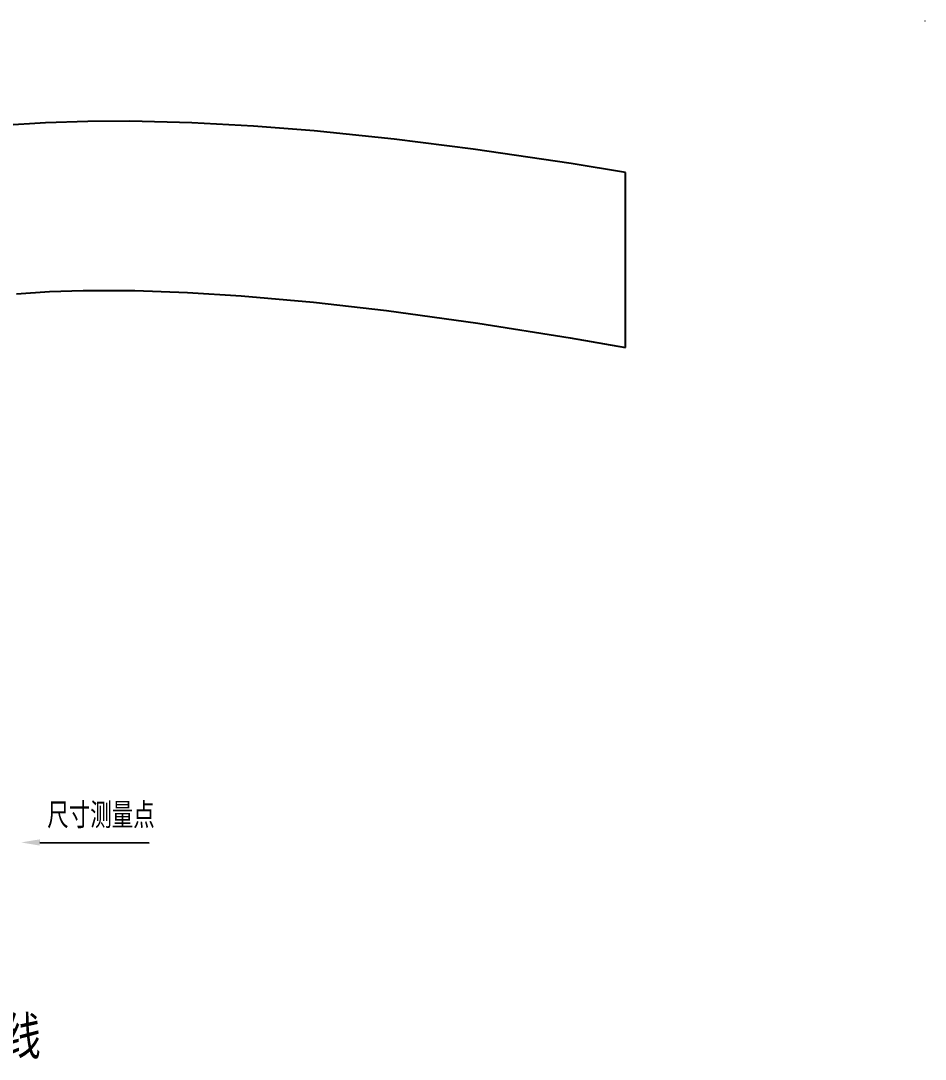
# Model space of a CAD drawing. Header units: inches. Extents: x 47316 to 59086, y 3141 to 11743.
# Drawn here: x 54631.5 to 54752, y 8658.4 to 8796.8 of the extents above; entities that cross this region are included whole.
import ezdxf

# ---------------------------------------------------------------- set-up
doc = ezdxf.new("R2010")
doc.units = ezdxf.units.IN
doc.header["$MEASUREMENT"] = 0
doc.layers.add('___SHELL', color=7, linetype='Continuous')
doc.styles.add('MtX_FangSong_GB2312', font='')
doc.styles.get('MtX_FangSong_GB2312').set_extended_font_data('FangSong_GB2312')

msp = doc.modelspace()

# ---------------------------------------------------------------- linework, layer by layer
at = {"color": 0, "lineweight": -2}
for p, q in [((54751.98, 8796.79), (54752.03, 8796.78)), ((54634.81, 8783.18), (54629.08, 8782.82)), ((54640.47, 8783.36), (54634.81, 8783.18)), ((54646.05, 8783.39), (54640.47, 8783.36)), ((54654.33, 8783.19), (54646.05, 8783.39)), ((54662.51, 8782.75), (54654.33, 8783.19)), ((54670.61, 8782.11), (54662.51, 8782.75)), ((54681.28, 8781.01), (54670.61, 8782.11)), ((54691.82, 8779.69), (54681.28, 8781.01)), ((54704.84, 8777.78), (54691.82, 8779.69)), ((54712.11, 8776.58), (54704.84, 8777.78)), ((54712.11, 8753.24), (54712.11, 8776.58)), ((54630.95, 8760.42), (54635.34, 8760.7)), ((54635.34, 8760.7), (54639.83, 8760.85)), ((54639.83, 8760.85), (54646.71, 8760.84)), ((54646.71, 8760.84), (54653.74, 8760.59)), ((54653.74, 8760.59), (54660.89, 8760.15)), ((54660.89, 8760.15), (54670.52, 8759.28)), ((54670.52, 8759.28), (54680.23, 8758.17)), ((54680.23, 8758.17), (54692.43, 8756.49)), ((54692.43, 8756.49), (54704.7, 8754.54)), ((54704.7, 8754.54), (54712.11, 8753.24))]:
    msp.add_line(p, q, dxfattribs=at)
at = {"layer": '___SHELL', "color": 7, "lineweight": -2}
msp.add_line((54634.06, 8687.32), (54648.63, 8687.29), dxfattribs=at)
msp.add_solid([(54634.06, 8686.91), (54631.56, 8687.33), (54634.07, 8687.74)], dxfattribs=at)

# ---------------------------------------------------------------- texts
at = {"color": 0, "lineweight": -2, "style": 'MtX_FangSong_GB2312', "width": 0.7}
for s, height, p in [('尺寸测量点', 3, (54635.05, 8689.55)), ('接右侧底板线', 5, (54605.54, 8659.02))]:
    msp.add_text(s, height=height, rotation=360, dxfattribs=at).set_placement(p)

doc.saveas('drawing.dxf')
